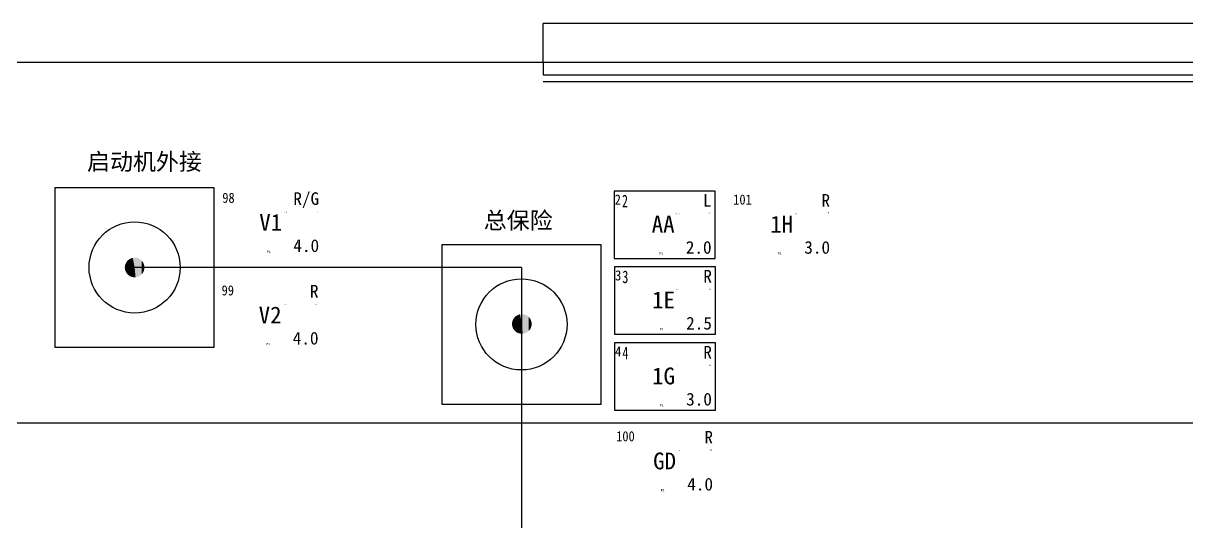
# Model space of a CAD drawing. Header units: millimetres. Extents: x -2653 to 6698, y -4403 to -42.
# Drawn here: x -622.8 to -484.6, y -784.4 to -725.2 of the extents above; entities that cross this region are included whole.
import ezdxf
from ezdxf.enums import TextEntityAlignment as Align

# ---------------------------------------------------------------- set-up
doc = ezdxf.new("R2010")
doc.units = ezdxf.units.MM
doc.header["$MEASUREMENT"] = 0
doc.layers.add('文字', color=3, linetype='Continuous')
doc.layers.add('轮廓线', color=7, linetype='Continuous')
for name, color, linetype, plot in [('隐藏-剥皮长度', 2, 'Continuous', False), ('隐藏-加余量', 1, 'Continuous', False), ('隐藏-备注', 1, 'Continuous', False), ('隐藏-孔位', 1, 'Continuous', False), ('隐藏-对应端子', 2, 'Continuous', False), ('隐藏-规格', 1, 'Continuous', False), ('隐藏-辅助信息', 3, 'Continuous', False), ('隐藏-防水栓', 2, 'Continuous', False)]:
    doc.layers.add(name, color=color, linetype=linetype, plot=plot)
doc.styles.add('CL', font='', dxfattribs={"height": 2})
doc.styles.get("Standard").update_dxf_attribs({"font": 'txt', "bigfont": 'gbcbig.shx'})
doc.styles.add('灯泡', font='', dxfattribs={"width": 0.7})
doc.styles.get('CL').set_extended_font_data('SimSun')
doc.styles.get('灯泡').set_extended_font_data('NSimSun')

# ---------------------------------------------------------------- blocks, each defined once
blk = doc.blocks.new('BX22012-1成')
at = {"color": 0, "lineweight": -3}
for p, q in [((1149.9, 297.79), (1046.84, 297.79)), ((961.03, 293.2), (1046.84, 293.2)), ((1046.84, 293.2), (1197.79, 293.2)), ((1046.84, 291.66), (1197.79, 291.66)), ((1046.84, 290.9), (1197.79, 290.9)), ((1044.27, 268.81), (998.33, 268.81)), ((1044.27, 268.81), (1044.27, 223.25)), ((1124.63, 250.31), (950.3, 250.31))]:
    blk.add_line(p, q, dxfattribs=at)
at = {"color": 0, "lineweight": -3, "ltscale": 0.101352}
blk.add_line((1046.84, 293.2), (1046.84, 297.79), dxfattribs=at)
at = {"color": 0, "lineweight": -3, "ltscale": 0.033783}
blk.add_line((1046.84, 293.2), (1046.84, 291.66), dxfattribs=at)
at = {"color": 0, "lineweight": -3, "ltscale": 0.472973}
for p, q in [((1007.79, 278.26), (988.87, 278.26)), ((988.87, 259.35), (1007.79, 259.35))]:
    blk.add_line(p, q, dxfattribs=at)
at = {"color": 0, "lineweight": -3, "ltscale": 0.472972}
for p, q in [((988.87, 278.26), (988.87, 259.35)), ((1007.79, 259.35), (1007.79, 278.26)), ((1053.73, 271.51), (1034.81, 271.51)), ((1034.81, 271.51), (1034.81, 252.59)), ((1053.73, 252.59), (1053.73, 271.51)), ((1034.81, 252.59), (1053.73, 252.59))]:
    blk.add_line(p, q, dxfattribs=at)
at = {"color": 0, "lineweight": -3}
for points in [[(1055.28, 269.88), (1067.28, 269.88), (1067.28, 277.88), (1055.28, 277.88)], [(1055.32, 260.88), (1067.32, 260.88), (1067.32, 268.88), (1055.32, 268.88)], [(1055.33, 251.86), (1067.33, 251.86), (1067.33, 259.86), (1055.33, 259.86)]]:
    blk.add_lwpolyline(points, close=True, dxfattribs=at)
for centre in [(998.33, 268.81), (1044.27, 262.05)]:
    blk.add_circle(centre, 5.41, dxfattribs=at)
for points in [[(998.33, 268.81), (997.36, 269.45), (997.18, 269.03), (997.25, 269.25)], [(998.33, 268.81), (997.68, 269.78), (997.36, 269.45), (997.5, 269.63)], [(998.33, 268.81), (998.1, 269.95), (997.68, 269.78), (997.88, 269.88)], [(998.33, 268.81), (998.44, 267.64), (998.1, 269.95), (998.33, 269.97)], [(998.56, 269.95), (998.33, 269.97), (998.56, 267.66), (998.44, 267.64)], [(998.56, 269.95), (998.56, 267.66), (998.78, 269.88), (998.67, 267.69)], [(998.67, 267.69), (998.78, 267.73), (998.78, 269.88), (998.88, 267.78)], [(998.78, 269.88), (998.88, 267.78), (998.98, 269.78), (998.98, 267.84)], [(999.15, 269.63), (998.98, 269.78), (999.15, 267.98), (999.07, 267.9)], [(998.98, 269.78), (998.98, 267.84), (999.07, 267.9)], [(999.15, 269.63), (999.15, 267.98), (999.3, 269.45), (999.23, 268.07)], [(999.23, 268.07), (999.3, 268.16), (999.3, 269.45), (999.36, 268.26)], [(999.3, 269.45), (999.36, 268.26), (999.41, 269.25), (999.41, 268.36)], [(998.33, 268.81), (997.18, 269.03), (997.17, 268.69), (997.16, 268.81)], [(998.33, 268.81), (997.17, 268.69), (997.21, 268.47), (997.18, 268.58)], [(998.33, 268.81), (997.21, 268.47), (997.3, 268.26), (997.25, 268.36)], [(998.33, 268.81), (997.3, 268.26), (997.43, 268.07), (997.36, 268.16)], [(998.33, 268.81), (997.43, 268.07), (997.59, 267.9), (997.5, 267.98)], [(998.33, 268.81), (997.59, 267.9), (997.78, 267.78), (997.68, 267.84)], [(998.33, 268.81), (997.78, 267.78), (997.99, 267.69), (997.88, 267.73)], [(998.33, 268.81), (997.99, 267.69), (998.21, 267.64), (998.1, 267.66)], [(998.33, 268.81), (998.21, 267.64), (998.44, 267.64), (998.33, 267.64)], [(999.47, 269.03), (999.41, 269.25), (999.47, 268.58), (999.45, 268.47)], [(999.41, 269.25), (999.41, 268.36), (999.45, 268.47)], [(999.47, 269.03), (999.47, 268.58), (999.5, 268.81), (999.49, 268.69)], [(1044.32, 262.1), (1043.35, 262.75), (1043.17, 262.33), (1043.24, 262.55)], [(1044.32, 262.1), (1043.67, 263.08), (1043.35, 262.75), (1043.49, 262.93)], [(1044.32, 262.1), (1044.09, 263.25), (1043.67, 263.08), (1043.87, 263.18)], [(1044.32, 262.1), (1044.43, 260.94), (1044.09, 263.25), (1044.32, 263.27)], [(1044.54, 263.25), (1044.32, 263.27), (1044.54, 260.96), (1044.43, 260.94)], [(1044.54, 263.25), (1044.54, 260.96), (1044.76, 263.18), (1044.65, 260.99)], [(1044.65, 260.99), (1044.76, 261.03), (1044.76, 263.18), (1044.87, 261.08)], [(1044.76, 263.18), (1044.87, 261.08), (1044.96, 263.08), (1044.96, 261.13)], [(1045.14, 262.93), (1044.96, 263.08), (1045.14, 261.28), (1045.06, 261.2)], [(1044.96, 263.08), (1044.96, 261.13), (1045.06, 261.2)], [(1045.14, 262.93), (1045.14, 261.28), (1045.29, 262.75), (1045.22, 261.36)], [(1045.22, 261.36), (1045.29, 261.46), (1045.29, 262.75), (1045.35, 261.55)], [(1045.29, 262.75), (1045.35, 261.55), (1045.39, 262.55), (1045.39, 261.66)], [(1045.46, 262.33), (1045.39, 262.55), (1045.46, 261.88), (1045.43, 261.77)], [(1045.39, 262.55), (1045.39, 261.66), (1045.43, 261.77)], [(1044.32, 262.1), (1043.17, 262.33), (1043.16, 261.99), (1043.15, 262.1)], [(1044.32, 262.1), (1043.16, 261.99), (1043.2, 261.77), (1043.17, 261.88)], [(1044.32, 262.1), (1043.2, 261.77), (1043.29, 261.55), (1043.24, 261.66)], [(1044.32, 262.1), (1043.29, 261.55), (1043.41, 261.36), (1043.35, 261.46)], [(1044.32, 262.1), (1043.41, 261.36), (1043.58, 261.2), (1043.49, 261.28)], [(1044.32, 262.1), (1043.58, 261.2), (1043.77, 261.08), (1043.67, 261.13)], [(1044.32, 262.1), (1043.77, 261.08), (1043.98, 260.99), (1043.87, 261.03)], [(1044.32, 262.1), (1043.98, 260.99), (1044.2, 260.94), (1044.09, 260.96)], [(1044.32, 262.1), (1044.2, 260.94), (1044.43, 260.94), (1044.32, 260.94)], [(1045.46, 262.33), (1045.46, 261.88), (1045.48, 262.1), (1045.48, 261.99)]]:
    blk.add_solid(points, dxfattribs=at)
at = {"color": 0, "lineweight": -3, "char_height": 1.5, "width": 3.6791, "attachment_point": 1, "style": '灯泡'}
for s, insert in [('2', (1056.21, 277.45)), ('3', (1056.25, 268.45)), ('4', (1056.26, 259.42))]:
    blk.add_mtext(s, dxfattribs=dict(at, insert=insert))
blk = doc.blocks.new('电线2')
at = {"layer": '轮廓线', "color": 7, "style": 'CL', "flags": 4}
for tag, p in [('颜色', (5.88, 2.8)), ('线径', (5.88, -2.78))]:
    blk.add_attdef(tag, text='', height=1.5, dxfattribs=at).set_placement(p, align=Align.MIDDLE_RIGHT)
blk.add_attdef('线号', text='', height=2, dxfattribs=at).set_placement((0.13, -0.02), align=Align.MIDDLE_CENTER)
at = {"layer": '隐藏-剥皮长度', "color": 2, "style": 'CL', "width": 0.9, "flags": 4}
blk.add_attdef('剥皮', text='', height=0.1, dxfattribs=at).set_placement((5.74, 1.22), align=Align.MIDDLE_RIGHT)
at = {"layer": '隐藏-加余量', "color": 1, "style": 'CL', "width": 0.9, "flags": 4}
blk.add_attdef('加余量', text='', height=0.1, dxfattribs=at).set_placement((5.74, 1.36), align=Align.MIDDLE_RIGHT)
at = {"layer": '隐藏-备注', "color": 1, "style": 'CL', "width": 0.9, "flags": 5}
blk.add_attdef('备注', text='', height=0.1, dxfattribs=at).set_placement((3.7, -1.38), align=Align.MIDDLE_CENTER)
at = {"layer": '隐藏-孔位', "color": 6, "style": 'CL', "width": 0.9, "flags": 4}
blk.add_attdef('孔位', text='', height=1.2, dxfattribs=at).set_placement((-5.62, 2.91), align=Align.MIDDLE_LEFT)
at = {"layer": '隐藏-对应端子', "color": 2, "style": 'CL', "width": 0.9, "flags": 4}
blk.add_attdef('对应簧片', text='', height=0.1, dxfattribs=at).set_placement((2.06, 1.21), align=Align.MIDDLE_RIGHT)
at = {"layer": '隐藏-规格', "color": 1, "style": 'CL', "width": 0.9, "flags": 5}
blk.add_attdef('规格', text='', height=0.2, dxfattribs=at).set_placement((5.74, -1.39), align=Align.MIDDLE_RIGHT)
at = {"layer": '隐藏-辅助信息', "color": 2, "style": 'CL', "width": 0.9, "flags": 5}
for tag, p in [('辅助', (3.7, 1.51)), ('标识管', (3.7, -1.14))]:
    blk.add_attdef(tag, text='', height=0.1, dxfattribs=at).set_placement(p, align=Align.MIDDLE_CENTER)
at = {"layer": '隐藏-辅助信息', "color": 3, "style": 'CL', "width": 0.9, "flags": 5}
for tag, p in [('编码', (3.7, 1.37)), ('供方编码', (3.7, 1.24))]:
    blk.add_attdef(tag, text='', height=0.1, dxfattribs=at).set_placement(p, align=Align.MIDDLE_CENTER)
for tag, p in [('线种', (2.06, -1.26)), ('工位', (2.06, -1.38))]:
    blk.add_attdef(tag, text='', height=0.1, dxfattribs=at).set_placement(p, align=Align.MIDDLE_RIGHT)
at = {"layer": '隐藏-辅助信息', "color": 1, "style": 'CL', "width": 0.9, "flags": 5}
blk.add_attdef('选项', text='', height=0.1, dxfattribs=at).set_placement((3.7, -1.26), align=Align.MIDDLE_CENTER)
at = {"layer": '隐藏-辅助信息', "color": 4, "style": 'CL', "width": 0.9, "flags": 4}
blk.add_attdef('位置', text='', height=0.3, dxfattribs=at).set_placement((-0.09, -3.49), align=Align.MIDDLE_CENTER)
at = {"layer": '隐藏-防水栓', "color": 2, "style": 'CL', "width": 0.9, "flags": 4}
blk.add_attdef('防水栓', text='', height=0.1, dxfattribs=at).set_placement((2.06, 1.36), align=Align.MIDDLE_RIGHT)

msp = doc.modelspace()

# ---------------------------------------------------------------- block references
msp.add_blockref('BX22012-1成', (-1607.93, -1023.02))
at = {"lineweight": -3}
ref = msp.add_blockref('电线2', (-593.56, -748.85), dxfattribs=at)
ref.add_attrib('线号', 'V1', dxfattribs={"layer": '轮廓线', "color": 7, "height": 2, "style": 'CL'}).set_placement((-593.44, -748.86), align=Align.MIDDLE_CENTER)
ref.add_attrib('线径', '4.0', dxfattribs={"layer": '轮廓线', "color": 7, "height": 1.5, "style": 'CL'}).set_placement((-587.69, -751.62), align=Align.MIDDLE_RIGHT)
ref.add_attrib('颜色', 'R/G', dxfattribs={"layer": '轮廓线', "color": 7, "height": 1.5, "style": 'CL'}).set_placement((-587.69, -746.04), align=Align.MIDDLE_RIGHT)
ref.add_attrib('孔位', '98', dxfattribs={"layer": '隐藏-孔位', "color": 6, "height": 1.2, "style": 'CL', "width": 0.9}).set_placement((-599.19, -745.94), align=Align.MIDDLE_LEFT)
ref.add_attrib('剥皮', '5.0', dxfattribs={"layer": '隐藏-剥皮长度', "color": 2, "height": 0.1, "style": 'CL', "width": 0.9}).set_placement((-587.82, -747.62), align=Align.MIDDLE_RIGHT)
ref.add_attrib('对应簧片', 'Y6-6', dxfattribs={"layer": '隐藏-对应端子', "color": 2, "height": 0.1, "style": 'CL', "width": 0.9}).set_placement((-591.51, -747.64), align=Align.MIDDLE_RIGHT)
ref.add_attrib('位置', 'P1', dxfattribs={"layer": '隐藏-辅助信息', "color": 4, "height": 0.3, "style": 'CL', "width": 0.9}).set_placement((-593.66, -752.34), align=Align.MIDDLE_CENTER)
ref = msp.add_blockref('电线2', (-546.96, -749.05), dxfattribs=at)
ref.add_attrib('线号', 'AA', dxfattribs={"layer": '轮廓线', "color": 7, "height": 2, "style": 'CL'}).set_placement((-546.83, -749.07), align=Align.MIDDLE_CENTER)
ref.add_attrib('线径', '2.0', dxfattribs={"layer": '轮廓线', "color": 7, "height": 1.5, "style": 'CL'}).set_placement((-541.08, -751.83), align=Align.MIDDLE_RIGHT)
ref.add_attrib('颜色', 'L', dxfattribs={"layer": '轮廓线', "color": 7, "height": 1.5, "style": 'CL'}).set_placement((-541.08, -746.25), align=Align.MIDDLE_RIGHT)
ref.add_attrib('孔位', '2', dxfattribs={"layer": '隐藏-孔位', "color": 6, "height": 1.2, "style": 'CL', "width": 0.9}).set_placement((-552.58, -746.15), align=Align.MIDDLE_LEFT)
ref.add_attrib('剥皮', '6.5', dxfattribs={"layer": '隐藏-剥皮长度', "color": 2, "height": 0.1, "style": 'CL', "width": 0.9}).set_placement((-541.21, -747.83), align=Align.MIDDLE_RIGHT)
ref.add_attrib('对应簧片', 'Y6-2.5', dxfattribs={"layer": '隐藏-对应端子', "color": 2, "height": 0.1, "style": 'CL', "width": 0.9}).set_placement((-544.9, -747.85), align=Align.MIDDLE_RIGHT)
ref.add_attrib('加余量', '100', dxfattribs={"layer": '隐藏-加余量', "color": 1, "height": 0.1, "style": 'CL', "width": 0.9}).set_placement((-541.21, -747.69), align=Align.MIDDLE_RIGHT)
ref.add_attrib('位置', 'P1', dxfattribs={"layer": '隐藏-辅助信息', "color": 4, "height": 0.3, "style": 'CL', "width": 0.9}).set_placement((-547.05, -752.54), align=Align.MIDDLE_CENTER)
ref = msp.add_blockref('电线2', (-532.88, -749.05), dxfattribs=at)
ref.add_attrib('线号', '1H', dxfattribs={"layer": '轮廓线', "color": 7, "height": 2, "style": 'CL'}).set_placement((-532.76, -749.07), align=Align.MIDDLE_CENTER)
ref.add_attrib('线径', '3.0', dxfattribs={"layer": '轮廓线', "color": 7, "height": 1.5, "style": 'CL'}).set_placement((-527.01, -751.83), align=Align.MIDDLE_RIGHT)
ref.add_attrib('颜色', 'R', dxfattribs={"layer": '轮廓线', "color": 7, "height": 1.5, "style": 'CL'}).set_placement((-527.01, -746.25), align=Align.MIDDLE_RIGHT)
ref.add_attrib('孔位', '101', dxfattribs={"layer": '隐藏-孔位', "color": 6, "height": 1.2, "style": 'CL', "width": 0.9}).set_placement((-538.51, -746.15), align=Align.MIDDLE_LEFT)
ref.add_attrib('剥皮', '6.5', dxfattribs={"layer": '隐藏-剥皮长度', "color": 2, "height": 0.1, "style": 'CL', "width": 0.9}).set_placement((-527.14, -747.83), align=Align.MIDDLE_RIGHT)
ref.add_attrib('对应簧片', 'Y6-6', dxfattribs={"layer": '隐藏-对应端子', "color": 2, "height": 0.1, "style": 'CL', "width": 0.9}).set_placement((-530.83, -747.85), align=Align.MIDDLE_RIGHT)
ref.add_attrib('加余量', '100', dxfattribs={"layer": '隐藏-加余量', "color": 1, "height": 0.1, "style": 'CL', "width": 0.9}).set_placement((-527.14, -747.69), align=Align.MIDDLE_RIGHT)
ref.add_attrib('位置', 'P1', dxfattribs={"layer": '隐藏-辅助信息', "color": 4, "height": 0.3, "style": 'CL', "width": 0.9}).set_placement((-532.98, -752.54), align=Align.MIDDLE_CENTER)
ref = msp.add_blockref('电线2', (-546.92, -758.05), dxfattribs=at)
ref.add_attrib('线号', '1E', dxfattribs={"layer": '轮廓线', "color": 7, "height": 2, "style": 'CL'}).set_placement((-546.79, -758.07), align=Align.MIDDLE_CENTER)
ref.add_attrib('线径', '2.5', dxfattribs={"layer": '轮廓线', "color": 7, "height": 1.5, "style": 'CL'}).set_placement((-541.04, -760.83), align=Align.MIDDLE_RIGHT)
ref.add_attrib('颜色', 'R', dxfattribs={"layer": '轮廓线', "color": 7, "height": 1.5, "style": 'CL'}).set_placement((-541.04, -755.25), align=Align.MIDDLE_RIGHT)
ref.add_attrib('孔位', '3', dxfattribs={"layer": '隐藏-孔位', "color": 6, "height": 1.2, "style": 'CL', "width": 0.9}).set_placement((-552.54, -755.15), align=Align.MIDDLE_LEFT)
ref.add_attrib('剥皮', '6.5', dxfattribs={"layer": '隐藏-剥皮长度', "color": 2, "height": 0.1, "style": 'CL', "width": 0.9}).set_placement((-541.18, -756.83), align=Align.MIDDLE_RIGHT)
ref.add_attrib('对应簧片', 'Y6-2.5', dxfattribs={"layer": '隐藏-对应端子', "color": 2, "height": 0.1, "style": 'CL', "width": 0.9}).set_placement((-544.86, -756.85), align=Align.MIDDLE_RIGHT)
ref.add_attrib('加余量', '100', dxfattribs={"layer": '隐藏-加余量', "color": 1, "height": 0.1, "style": 'CL', "width": 0.9}).set_placement((-541.18, -756.69), align=Align.MIDDLE_RIGHT)
ref.add_attrib('位置', 'P1', dxfattribs={"layer": '隐藏-辅助信息', "color": 4, "height": 0.3, "style": 'CL', "width": 0.9}).set_placement((-547.01, -761.54), align=Align.MIDDLE_CENTER)
ref = msp.add_blockref('电线2', (-593.64, -759.83), dxfattribs=at)
ref.add_attrib('线号', 'V2', dxfattribs={"layer": '轮廓线', "color": 7, "height": 2, "style": 'CL'}).set_placement((-593.51, -759.85), align=Align.MIDDLE_CENTER)
ref.add_attrib('线径', '4.0', dxfattribs={"layer": '轮廓线', "color": 7, "height": 1.5, "style": 'CL'}).set_placement((-587.76, -762.61), align=Align.MIDDLE_RIGHT)
ref.add_attrib('颜色', 'R', dxfattribs={"layer": '轮廓线', "color": 7, "height": 1.5, "style": 'CL'}).set_placement((-587.76, -757.03), align=Align.MIDDLE_RIGHT)
ref.add_attrib('孔位', '99', dxfattribs={"layer": '隐藏-孔位', "color": 6, "height": 1.2, "style": 'CL', "width": 0.9}).set_placement((-599.27, -756.93), align=Align.MIDDLE_LEFT)
ref.add_attrib('剥皮', '5.0', dxfattribs={"layer": '隐藏-剥皮长度', "color": 2, "height": 0.1, "style": 'CL', "width": 0.9}).set_placement((-587.9, -758.61), align=Align.MIDDLE_RIGHT)
ref.add_attrib('对应簧片', 'Y6-6', dxfattribs={"layer": '隐藏-对应端子', "color": 2, "height": 0.1, "style": 'CL', "width": 0.9}).set_placement((-591.59, -758.63), align=Align.MIDDLE_RIGHT)
ref.add_attrib('位置', 'P1', dxfattribs={"layer": '隐藏-辅助信息', "color": 4, "height": 0.3, "style": 'CL', "width": 0.9}).set_placement((-593.73, -763.32), align=Align.MIDDLE_CENTER)
ref = msp.add_blockref('电线2', (-546.92, -767.08), dxfattribs=at)
ref.add_attrib('线号', '1G', dxfattribs={"layer": '轮廓线', "color": 7, "height": 2, "style": 'CL'}).set_placement((-546.79, -767.09), align=Align.MIDDLE_CENTER)
ref.add_attrib('线径', '3.0', dxfattribs={"layer": '轮廓线', "color": 7, "height": 1.5, "style": 'CL'}).set_placement((-541.04, -769.85), align=Align.MIDDLE_RIGHT)
ref.add_attrib('颜色', 'R', dxfattribs={"layer": '轮廓线', "color": 7, "height": 1.5, "style": 'CL'}).set_placement((-541.04, -764.27), align=Align.MIDDLE_RIGHT)
ref.add_attrib('孔位', '4', dxfattribs={"layer": '隐藏-孔位', "color": 6, "height": 1.2, "style": 'CL', "width": 0.9}).set_placement((-552.54, -764.17), align=Align.MIDDLE_LEFT)
ref.add_attrib('剥皮', '6.5', dxfattribs={"layer": '隐藏-剥皮长度', "color": 2, "height": 0.1, "style": 'CL', "width": 0.9}).set_placement((-541.18, -765.85), align=Align.MIDDLE_RIGHT)
ref.add_attrib('对应簧片', 'Y6-6', dxfattribs={"layer": '隐藏-对应端子', "color": 2, "height": 0.1, "style": 'CL', "width": 0.9}).set_placement((-544.86, -765.87), align=Align.MIDDLE_RIGHT)
ref.add_attrib('加余量', '100', dxfattribs={"layer": '隐藏-加余量', "color": 1, "height": 0.1, "style": 'CL', "width": 0.9}).set_placement((-541.18, -765.71), align=Align.MIDDLE_RIGHT)
ref.add_attrib('位置', 'P1', dxfattribs={"layer": '隐藏-辅助信息', "color": 4, "height": 0.3, "style": 'CL', "width": 0.9}).set_placement((-547.01, -770.57), align=Align.MIDDLE_CENTER)
ref = msp.add_blockref('电线2', (-546.78, -777.16), dxfattribs=at)
ref.add_attrib('线号', 'GD', dxfattribs={"layer": '轮廓线', "color": 7, "height": 2, "style": 'CL'}).set_placement((-546.66, -777.18), align=Align.MIDDLE_CENTER)
ref.add_attrib('线径', '4.0', dxfattribs={"layer": '轮廓线', "color": 7, "height": 1.5, "style": 'CL'}).set_placement((-540.91, -779.94), align=Align.MIDDLE_RIGHT)
ref.add_attrib('颜色', 'R', dxfattribs={"layer": '轮廓线', "color": 7, "height": 1.5, "style": 'CL'}).set_placement((-540.91, -774.36), align=Align.MIDDLE_RIGHT)
ref.add_attrib('孔位', '100', dxfattribs={"layer": '隐藏-孔位', "color": 6, "height": 1.2, "style": 'CL', "width": 0.9}).set_placement((-552.41, -774.25), align=Align.MIDDLE_LEFT)
ref.add_attrib('剥皮', '6.5', dxfattribs={"layer": '隐藏-剥皮长度', "color": 2, "height": 0.1, "style": 'CL', "width": 0.9}).set_placement((-541.04, -775.94), align=Align.MIDDLE_RIGHT)
ref.add_attrib('对应簧片', 'Y6-6', dxfattribs={"layer": '隐藏-对应端子', "color": 2, "height": 0.1, "style": 'CL', "width": 0.9}).set_placement((-544.73, -775.95), align=Align.MIDDLE_RIGHT)
ref.add_attrib('加余量', '100', dxfattribs={"layer": '隐藏-加余量', "color": 1, "height": 0.1, "style": 'CL', "width": 0.9}).set_placement((-541.04, -775.8), align=Align.MIDDLE_RIGHT)
ref.add_attrib('位置', 'P1', dxfattribs={"layer": '隐藏-辅助信息', "color": 4, "height": 0.3, "style": 'CL', "width": 0.9}).set_placement((-546.88, -780.65), align=Align.MIDDLE_CENTER)

# ---------------------------------------------------------------- texts
at = {"layer": '文字', "lineweight": -3, "char_height": 2, "width": 15.8483, "attachment_point": 1}
for s, insert in [('{\\fSimSun|b0|i0|c134|p2;启动机外接}', (-615.25, -740.65)), ('{\\fSimSun|b0|i0|c134|p2;总保险}', (-568.14, -747.62))]:
    msp.add_mtext(s, dxfattribs=dict(at, insert=insert))

doc.saveas('drawing.dxf')
